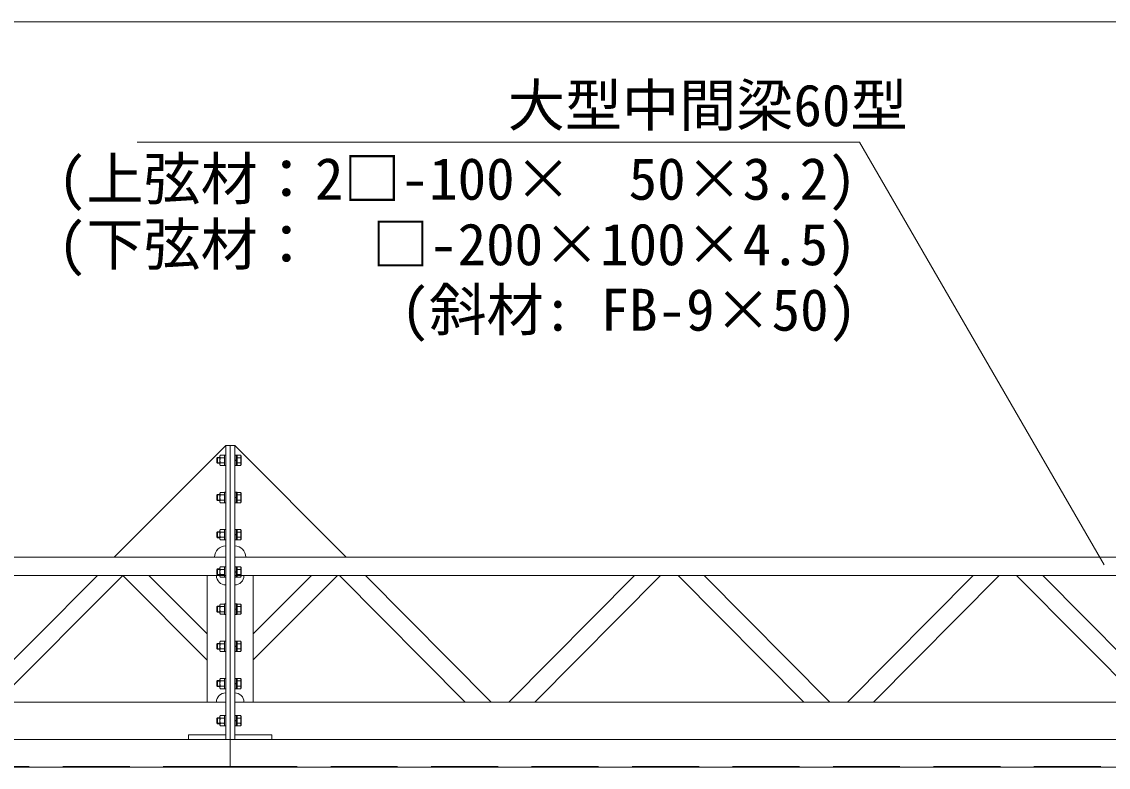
# Model space of a CAD drawing. Units: millimetres, scale not verified. Extents: x -13484 to 18716, y -23100 to 23100.
# Drawn here: x -6324 to -3404, y -13723 to -11719 of the extents above; entities that cross this region are included whole.
import ezdxf
from ezdxf.enums import TextEntityAlignment as Align

# ---------------------------------------------------------------- set-up
doc = ezdxf.new("R2010")
doc.units = ezdxf.units.MM
doc.header["$LTSCALE"] = 150
doc.linetypes.add('DASHED1', pattern=[1.8, 1.2, -0.6])
for name, color, linetype, lineweight in [('0-6_ﾎﾞﾙﾄ類', 2, 'Continuous', 18), ('0-B_寸法', 3, 'Continuous', 18), ('0-E_大型中間梁60', 7, 'Continuous', 18), ('1-0_大型連結用梁42', 7, 'Continuous', 18), ('1-B_文字', 7, 'Continuous', 18)]:
    doc.layers.add(name, color=color, linetype=linetype, lineweight=lineweight)
doc.styles.add('ＭＳ ゴシック', font='')
doc.styles.get('ＭＳ ゴシック').set_extended_font_data('MS Gothic')

msp = doc.modelspace()

# ---------------------------------------------------------------- linework, layer by layer
at = {"layer": '0-6_ﾎﾞﾙﾄ類'}
for p, q in [((-5798.2, -12890), (-5800.2, -12892)), ((-5800.2, -12904), (-5800.2, -12892)), ((-5798.2, -12906), (-5800.2, -12904)), ((-5792.2, -12891.2), (-5799.4, -12891.2)), ((-5792.2, -12904.8), (-5799.4, -12904.8)), ((-5798.2, -12906), (-5798.2, -12890)), ((-5792.2, -12890), (-5798.2, -12890)), ((-5792.2, -12906), (-5798.2, -12906)), ((-5790.8, -12884.1), (-5792.2, -12886.5)), ((-5792.2, -12886.5), (-5792.2, -12909.5)), ((-5780.5, -12884.1), (-5790.8, -12884.1)), ((-5780.5, -12891.1), (-5790.8, -12891.1)), ((-5780.5, -12904.9), (-5790.8, -12904.9)), ((-5780.5, -12884.1), (-5779.2, -12886.5)), ((-5779.2, -12886.5), (-5779.2, -12909.5)), ((-5748.2, -12896.8), (-5752.2, -12897.9)), ((-5748.2, -12898.1), (-5752.2, -12899.2)), ((-5745.2, -12911.8), (-5745.2, -12884.1)), ((-5745.2, -12884.1), (-5736.5, -12884.1)), ((-5745.2, -12891.1), (-5736.5, -12891.1)), ((-5745.2, -12904.9), (-5736.5, -12904.9)), ((-5735.2, -12886.5), (-5736.5, -12884.1)), ((-5735.2, -12909.5), (-5735.2, -12886.5)), ((-5790.8, -12911.8), (-5792.2, -12909.5)), ((-5780.5, -12911.8), (-5790.8, -12911.8)), ((-5780.5, -12911.8), (-5779.2, -12909.5)), ((-5745.2, -12911.8), (-5736.5, -12911.8)), ((-5735.2, -12909.5), (-5736.5, -12911.8)), ((-5798.2, -12990), (-5800.2, -12992)), ((-5800.2, -13004), (-5800.2, -12992)), ((-5792.2, -12991.2), (-5799.4, -12991.2)), ((-5798.2, -13006), (-5798.2, -12990)), ((-5792.2, -12990), (-5798.2, -12990)), ((-5790.8, -12984.2), (-5792.2, -12986.5)), ((-5792.2, -12986.5), (-5792.2, -13009.5)), ((-5780.5, -12984.2), (-5790.8, -12984.2)), ((-5780.5, -12991.1), (-5790.8, -12991.1)), ((-5780.5, -12984.2), (-5779.2, -12986.5)), ((-5779.2, -12986.5), (-5779.2, -13009.5)), ((-5745.2, -13011.9), (-5745.2, -12984.2)), ((-5745.2, -12984.2), (-5736.5, -12984.2)), ((-5745.2, -12991.1), (-5736.5, -12991.1)), ((-5735.2, -12986.5), (-5736.5, -12984.2)), ((-5735.2, -13009.5), (-5735.2, -12986.5)), ((-5798.2, -13006), (-5800.2, -13004)), ((-5792.2, -13004.8), (-5799.4, -13004.8)), ((-5792.2, -13006), (-5798.2, -13006)), ((-5790.8, -13011.9), (-5792.2, -13009.5)), ((-5780.5, -13004.9), (-5790.8, -13004.9)), ((-5780.5, -13011.9), (-5790.8, -13011.9)), ((-5780.5, -13011.9), (-5779.2, -13009.5)), ((-5748.2, -12996.8), (-5752.2, -12997.9)), ((-5748.2, -12998.1), (-5752.2, -12999.2)), ((-5745.2, -13004.9), (-5736.5, -13004.9)), ((-5745.2, -13011.9), (-5736.5, -13011.9)), ((-5735.2, -13009.5), (-5736.5, -13011.9)), ((-5798.2, -13090), (-5800.2, -13092)), ((-5800.2, -13104), (-5800.2, -13092)), ((-5798.2, -13106), (-5800.2, -13104)), ((-5792.2, -13091.2), (-5799.4, -13091.2)), ((-5792.2, -13104.8), (-5799.4, -13104.8)), ((-5798.2, -13106), (-5798.2, -13090)), ((-5792.2, -13090), (-5798.2, -13090)), ((-5792.2, -13106), (-5798.2, -13106)), ((-5790.8, -13084.1), (-5792.2, -13086.5)), ((-5792.2, -13086.5), (-5792.2, -13109.5)), ((-5790.8, -13111.9), (-5792.2, -13109.5)), ((-5780.5, -13084.1), (-5790.8, -13084.1)), ((-5780.5, -13091.1), (-5790.8, -13091.1)), ((-5780.5, -13104.9), (-5790.8, -13104.9)), ((-5780.5, -13084.1), (-5779.2, -13086.5)), ((-5780.5, -13111.9), (-5779.2, -13109.5)), ((-5779.2, -13086.5), (-5779.2, -13109.5)), ((-5748.2, -13096.8), (-5752.2, -13097.9)), ((-5748.2, -13098.1), (-5752.2, -13099.2)), ((-5745.2, -13111.9), (-5745.2, -13084.1)), ((-5745.2, -13084.1), (-5736.5, -13084.1)), ((-5745.2, -13091.1), (-5736.5, -13091.1)), ((-5745.2, -13104.9), (-5736.5, -13104.9)), ((-5735.2, -13086.5), (-5736.5, -13084.1)), ((-5735.2, -13109.5), (-5736.5, -13111.9)), ((-5735.2, -13109.5), (-5735.2, -13086.5)), ((-5780.5, -13111.9), (-5790.8, -13111.9)), ((-5745.2, -13111.9), (-5736.5, -13111.9)), ((-5798.2, -13190), (-5800.2, -13192)), ((-5800.2, -13204), (-5800.2, -13192)), ((-5792.2, -13191.2), (-5799.4, -13191.2)), ((-5798.2, -13206), (-5798.2, -13190)), ((-5792.2, -13190), (-5798.2, -13190)), ((-5790.8, -13184.1), (-5792.2, -13186.5)), ((-5792.2, -13186.5), (-5792.2, -13209.5)), ((-5780.5, -13184.1), (-5790.8, -13184.1)), ((-5780.5, -13191.1), (-5790.8, -13191.1)), ((-5780.5, -13184.1), (-5779.2, -13186.5)), ((-5779.2, -13186.5), (-5779.2, -13209.5)), ((-5748.2, -13196.8), (-5752.2, -13197.9)), ((-5748.2, -13198.1), (-5752.2, -13199.2)), ((-5745.2, -13211.8), (-5745.2, -13184.1)), ((-5745.2, -13184.1), (-5736.5, -13184.1)), ((-5745.2, -13191.1), (-5736.5, -13191.1)), ((-5735.2, -13186.5), (-5736.5, -13184.1)), ((-5735.2, -13209.5), (-5735.2, -13186.5)), ((-5798.2, -13206), (-5800.2, -13204)), ((-5792.2, -13204.8), (-5799.4, -13204.8)), ((-5792.2, -13206), (-5798.2, -13206)), ((-5790.8, -13211.8), (-5792.2, -13209.5)), ((-5780.5, -13204.9), (-5790.8, -13204.9)), ((-5780.5, -13211.8), (-5790.8, -13211.8)), ((-5780.5, -13211.8), (-5779.2, -13209.5)), ((-5745.2, -13204.9), (-5736.5, -13204.9)), ((-5745.2, -13211.8), (-5736.5, -13211.8)), ((-5735.2, -13209.5), (-5736.5, -13211.8)), ((-5790.8, -13284.2), (-5792.2, -13286.5)), ((-5780.5, -13284.2), (-5790.8, -13284.2)), ((-5780.5, -13284.2), (-5779.2, -13286.5)), ((-5745.2, -13311.9), (-5745.2, -13284.2)), ((-5745.2, -13284.2), (-5736.5, -13284.2)), ((-5735.2, -13286.5), (-5736.5, -13284.2)), ((-5798.2, -13290), (-5800.2, -13292)), ((-5800.2, -13304), (-5800.2, -13292)), ((-5798.2, -13306), (-5800.2, -13304)), ((-5792.2, -13291.2), (-5799.4, -13291.2)), ((-5792.2, -13304.8), (-5799.4, -13304.8)), ((-5798.2, -13306), (-5798.2, -13290)), ((-5792.2, -13290), (-5798.2, -13290)), ((-5792.2, -13306), (-5798.2, -13306)), ((-5792.2, -13286.5), (-5792.2, -13309.5)), ((-5790.8, -13311.9), (-5792.2, -13309.5)), ((-5780.5, -13291.1), (-5790.8, -13291.1)), ((-5780.5, -13304.9), (-5790.8, -13304.9)), ((-5780.5, -13311.9), (-5790.8, -13311.9)), ((-5780.5, -13311.9), (-5779.2, -13309.5)), ((-5779.2, -13286.5), (-5779.2, -13309.5)), ((-5748.2, -13296.8), (-5752.2, -13297.9)), ((-5748.2, -13298.1), (-5752.2, -13299.2)), ((-5745.2, -13291.1), (-5736.5, -13291.1)), ((-5745.2, -13304.9), (-5736.5, -13304.9)), ((-5745.2, -13311.9), (-5736.5, -13311.9)), ((-5735.2, -13309.5), (-5736.5, -13311.9)), ((-5735.2, -13309.5), (-5735.2, -13286.5)), ((-5798.2, -13390), (-5800.2, -13392)), ((-5800.2, -13404), (-5800.2, -13392)), ((-5792.2, -13391.2), (-5799.4, -13391.2)), ((-5798.2, -13406), (-5798.2, -13390)), ((-5792.2, -13390), (-5798.2, -13390)), ((-5790.8, -13384.1), (-5792.2, -13386.5)), ((-5792.2, -13386.5), (-5792.2, -13409.5)), ((-5780.5, -13384.1), (-5790.8, -13384.1)), ((-5780.5, -13391.1), (-5790.8, -13391.1)), ((-5780.5, -13384.1), (-5779.2, -13386.5)), ((-5779.2, -13386.5), (-5779.2, -13409.5)), ((-5748.2, -13396.8), (-5752.2, -13397.9)), ((-5748.2, -13398.1), (-5752.2, -13399.2)), ((-5745.2, -13411.9), (-5745.2, -13384.1)), ((-5745.2, -13384.1), (-5736.5, -13384.1)), ((-5745.2, -13391.1), (-5736.5, -13391.1)), ((-5735.2, -13386.5), (-5736.5, -13384.1)), ((-5735.2, -13409.5), (-5735.2, -13386.5)), ((-5798.2, -13406), (-5800.2, -13404)), ((-5792.2, -13404.8), (-5799.4, -13404.8)), ((-5792.2, -13406), (-5798.2, -13406)), ((-5790.8, -13411.9), (-5792.2, -13409.5)), ((-5780.5, -13404.9), (-5790.8, -13404.9)), ((-5780.5, -13411.9), (-5790.8, -13411.9)), ((-5780.5, -13411.9), (-5779.2, -13409.5)), ((-5745.2, -13404.9), (-5736.5, -13404.9)), ((-5745.2, -13411.9), (-5736.5, -13411.9)), ((-5735.2, -13409.5), (-5736.5, -13411.9)), ((-5798.2, -13490), (-5800.2, -13492)), ((-5798.2, -13506), (-5798.2, -13490)), ((-5792.2, -13490), (-5798.2, -13490)), ((-5790.8, -13484.1), (-5792.2, -13486.5)), ((-5792.2, -13486.5), (-5792.2, -13509.5)), ((-5780.5, -13484.1), (-5790.8, -13484.1)), ((-5780.5, -13484.1), (-5779.2, -13486.5)), ((-5779.2, -13486.5), (-5779.2, -13509.5)), ((-5745.2, -13511.8), (-5745.2, -13484.1)), ((-5745.2, -13484.1), (-5736.5, -13484.1)), ((-5735.2, -13486.5), (-5736.5, -13484.1)), ((-5735.2, -13509.5), (-5735.2, -13486.5)), ((-5800.2, -13504), (-5800.2, -13492)), ((-5798.2, -13506), (-5800.2, -13504)), ((-5792.2, -13491.2), (-5799.4, -13491.2)), ((-5792.2, -13504.8), (-5799.4, -13504.8)), ((-5792.2, -13506), (-5798.2, -13506)), ((-5790.8, -13511.8), (-5792.2, -13509.5)), ((-5780.5, -13491.1), (-5790.8, -13491.1)), ((-5780.5, -13504.9), (-5790.8, -13504.9)), ((-5780.5, -13511.8), (-5790.8, -13511.8)), ((-5780.5, -13511.8), (-5779.2, -13509.5)), ((-5748.2, -13496.8), (-5752.2, -13497.9)), ((-5748.2, -13498.1), (-5752.2, -13499.2)), ((-5745.2, -13491.1), (-5736.5, -13491.1)), ((-5745.2, -13504.9), (-5736.5, -13504.9)), ((-5745.2, -13511.8), (-5736.5, -13511.8)), ((-5735.2, -13509.5), (-5736.5, -13511.8)), ((-5798.2, -13590), (-5800.2, -13592)), ((-5800.2, -13604), (-5800.2, -13592)), ((-5798.2, -13606), (-5800.2, -13604)), ((-5792.2, -13591.2), (-5799.4, -13591.2)), ((-5792.2, -13604.8), (-5799.4, -13604.8)), ((-5798.2, -13606), (-5798.2, -13590)), ((-5792.2, -13590), (-5798.2, -13590)), ((-5792.2, -13606), (-5798.2, -13606)), ((-5790.8, -13584.2), (-5792.2, -13586.5)), ((-5792.2, -13586.5), (-5792.2, -13609.5)), ((-5780.5, -13584.2), (-5790.8, -13584.2)), ((-5780.5, -13591.1), (-5790.8, -13591.1)), ((-5780.5, -13604.9), (-5790.8, -13604.9)), ((-5780.5, -13584.2), (-5779.2, -13586.5)), ((-5779.2, -13586.5), (-5779.2, -13609.5)), ((-5748.2, -13596.8), (-5752.2, -13597.9)), ((-5748.2, -13598.1), (-5752.2, -13599.2)), ((-5745.2, -13611.9), (-5745.2, -13584.2)), ((-5745.2, -13584.2), (-5736.5, -13584.2)), ((-5745.2, -13591.1), (-5736.5, -13591.1)), ((-5745.2, -13604.9), (-5736.5, -13604.9)), ((-5735.2, -13586.5), (-5736.5, -13584.2)), ((-5735.2, -13609.5), (-5735.2, -13586.5)), ((-5790.8, -13611.9), (-5792.2, -13609.5)), ((-5780.5, -13611.9), (-5790.8, -13611.9)), ((-5780.5, -13611.9), (-5779.2, -13609.5)), ((-5745.2, -13611.9), (-5736.5, -13611.9)), ((-5735.2, -13609.5), (-5736.5, -13611.9))]:
    msp.add_line(p, q, dxfattribs=at)
for points in [[(-5779.2, -12884), (-5776.2, -12884), (-5776.2, -12912), (-5779.2, -12912)], [(-5748.2, -12884), (-5748.2, -12912), (-5752.2, -12912), (-5752.2, -12884)], [(-5745.2, -12912), (-5748.2, -12912), (-5748.2, -12884), (-5745.2, -12884)], [(-5779.2, -12984), (-5776.2, -12984), (-5776.2, -13012), (-5779.2, -13012)], [(-5748.2, -12984), (-5748.2, -13012), (-5752.2, -13012), (-5752.2, -12984)], [(-5745.2, -13012), (-5748.2, -13012), (-5748.2, -12984), (-5745.2, -12984)], [(-5779.2, -13084), (-5776.2, -13084), (-5776.2, -13112), (-5779.2, -13112)], [(-5748.2, -13084), (-5748.2, -13112), (-5752.2, -13112), (-5752.2, -13084)], [(-5745.2, -13112), (-5748.2, -13112), (-5748.2, -13084), (-5745.2, -13084)], [(-5779.2, -13184), (-5776.2, -13184), (-5776.2, -13212), (-5779.2, -13212)], [(-5748.2, -13184), (-5748.2, -13212), (-5752.2, -13212), (-5752.2, -13184)], [(-5745.2, -13212), (-5748.2, -13212), (-5748.2, -13184), (-5745.2, -13184)], [(-5779.2, -13284), (-5776.2, -13284), (-5776.2, -13312), (-5779.2, -13312)], [(-5748.2, -13284), (-5748.2, -13312), (-5752.2, -13312), (-5752.2, -13284)], [(-5745.2, -13312), (-5748.2, -13312), (-5748.2, -13284), (-5745.2, -13284)], [(-5779.2, -13384), (-5776.2, -13384), (-5776.2, -13412), (-5779.2, -13412)], [(-5748.2, -13384), (-5748.2, -13412), (-5752.2, -13412), (-5752.2, -13384)], [(-5745.2, -13412), (-5748.2, -13412), (-5748.2, -13384), (-5745.2, -13384)], [(-5779.2, -13484), (-5776.2, -13484), (-5776.2, -13512), (-5779.2, -13512)], [(-5748.2, -13484), (-5748.2, -13512), (-5752.2, -13512), (-5752.2, -13484)], [(-5745.2, -13512), (-5748.2, -13512), (-5748.2, -13484), (-5745.2, -13484)], [(-5779.2, -13584), (-5776.2, -13584), (-5776.2, -13612), (-5779.2, -13612)], [(-5748.2, -13584), (-5748.2, -13612), (-5752.2, -13612), (-5752.2, -13584)], [(-5745.2, -13612), (-5748.2, -13612), (-5748.2, -13584), (-5745.2, -13584)]]:
    msp.add_lwpolyline(points, close=True, dxfattribs=at)
for centre, radius, start, end in [((-5785.7, -12887.6), 6.13, 145.616, 214.384), ((-5768.9, -12898), 22.9, 162.412, 197.588), ((-5785.7, -12908.4), 6.13, 145.616, 214.384), ((-5785.6, -12887.6), 6.13, 325.616, 34.384), ((-5802.4, -12898), 22.9, 342.412, 17.588), ((-5785.6, -12908.4), 6.13, 325.616, 34.384), ((-5741.6, -12887.6), 6.13, 325.616, 34.384), ((-5758.4, -12898), 22.9, 342.412, 17.588), ((-5741.6, -12908.4), 6.13, 325.616, 34.384), ((-5785.7, -12987.6), 6.13, 145.616, 214.384), ((-5768.9, -12998), 22.9, 162.412, 197.588), ((-5785.6, -12987.6), 6.13, 325.616, 34.384), ((-5802.4, -12998), 22.9, 342.412, 17.588), ((-5741.6, -12987.6), 6.13, 325.616, 34.384), ((-5758.4, -12998), 22.9, 342.412, 17.588), ((-5785.7, -13008.4), 6.13, 145.616, 214.384), ((-5785.6, -13008.4), 6.13, 325.616, 34.384), ((-5741.6, -13008.4), 6.13, 325.616, 34.384), ((-5785.7, -13087.6), 6.13, 145.616, 214.384), ((-5768.9, -13098), 22.9, 162.412, 197.588), ((-5785.7, -13108.4), 6.13, 145.616, 214.384), ((-5785.6, -13087.6), 6.13, 325.616, 34.384), ((-5802.4, -13098), 22.9, 342.412, 17.588), ((-5785.6, -13108.4), 6.13, 325.616, 34.384), ((-5741.6, -13087.6), 6.13, 325.616, 34.384), ((-5758.4, -13098), 22.9, 342.412, 17.588), ((-5741.6, -13108.4), 6.13, 325.616, 34.384), ((-5785.7, -13187.6), 6.13, 145.616, 214.384), ((-5768.9, -13198), 22.9, 162.412, 197.588), ((-5785.6, -13187.6), 6.13, 325.616, 34.384), ((-5802.4, -13198), 22.9, 342.412, 17.588), ((-5741.6, -13187.6), 6.13, 325.616, 34.384), ((-5758.4, -13198), 22.9, 342.412, 17.588), ((-5785.7, -13208.4), 6.13, 145.616, 214.384), ((-5785.6, -13208.4), 6.13, 325.616, 34.384), ((-5741.6, -13208.4), 6.13, 325.616, 34.384), ((-5785.7, -13287.6), 6.13, 145.616, 214.384), ((-5785.6, -13287.6), 6.13, 325.616, 34.384), ((-5741.6, -13287.6), 6.13, 325.616, 34.384), ((-5768.9, -13298), 22.9, 162.412, 197.588), ((-5785.7, -13308.4), 6.13, 145.616, 214.384), ((-5802.4, -13298), 22.9, 342.412, 17.588), ((-5785.6, -13308.4), 6.13, 325.616, 34.384), ((-5758.4, -13298), 22.9, 342.412, 17.588), ((-5741.6, -13308.4), 6.13, 325.616, 34.384), ((-5785.7, -13387.6), 6.13, 145.616, 214.384), ((-5768.9, -13398), 22.9, 162.412, 197.588), ((-5785.6, -13387.6), 6.13, 325.616, 34.384), ((-5802.4, -13398), 22.9, 342.412, 17.588), ((-5741.6, -13387.6), 6.13, 325.616, 34.384), ((-5758.4, -13398), 22.9, 342.412, 17.588), ((-5785.7, -13408.4), 6.13, 145.616, 214.384), ((-5785.6, -13408.4), 6.13, 325.616, 34.384), ((-5741.6, -13408.4), 6.13, 325.616, 34.384), ((-5785.7, -13487.6), 6.13, 145.616, 214.384), ((-5785.6, -13487.6), 6.13, 325.616, 34.384), ((-5741.6, -13487.6), 6.13, 325.616, 34.384), ((-5768.9, -13498), 22.9, 162.412, 197.588), ((-5785.7, -13508.4), 6.13, 145.616, 214.384), ((-5802.4, -13498), 22.9, 342.412, 17.588), ((-5785.6, -13508.4), 6.13, 325.616, 34.384), ((-5758.4, -13498), 22.9, 342.412, 17.588), ((-5741.6, -13508.4), 6.13, 325.616, 34.384), ((-5785.7, -13587.6), 6.13, 145.616, 214.384), ((-5768.9, -13598), 22.9, 162.412, 197.588), ((-5785.7, -13608.4), 6.13, 145.616, 214.384), ((-5785.6, -13587.6), 6.13, 325.616, 34.384), ((-5802.4, -13598), 22.9, 342.412, 17.588), ((-5785.6, -13608.4), 6.13, 325.616, 34.384), ((-5741.6, -13587.6), 6.13, 325.616, 34.384), ((-5758.4, -13598), 22.9, 342.412, 17.588), ((-5741.6, -13608.4), 6.13, 325.616, 34.384)]:
    msp.add_arc(centre, radius, start, end, dxfattribs=at)
at = {"layer": '0-B_寸法'}
msp.add_line((-9876.2, -11719.2), (4347.8, -11719.2), dxfattribs=at)
at = {"layer": '0-E_大型中間梁60'}
msp.add_line((-5752.2, -13523), (-5752.2, -13233), dxfattribs=at)
at = {"layer": '0-E_大型中間梁60', "color": 4, "linetype": 'DASHED1', "lineweight": 9}
msp.add_line((-5764.2, -13721), (-2164.2, -13721), dxfattribs=at)
at = {"layer": '0-E_大型中間梁60'}
for points in [[(-5764.2, -12858), (-5752.2, -12858), (-5752.2, -13648), (-5764.2, -13648)], [(-5752.2, -13208), (223.8, -13208), (223.8, -13158), (-5752.2, -13158)], [(-5702.2, -13434.5), (-5702.2, -13364.5), (-5545.7, -13208), (-5475.7, -13208)], [(-5400.7, -13208), (-5062.7, -13548), (-5132.7, -13548), (-5470.7, -13208)], [(-4677.7, -13208), (-5015.7, -13548), (-4945.7, -13548), (-4607.7, -13208)], [(-4490.7, -13208), (-4152.7, -13548), (-4222.7, -13548), (-4560.7, -13208)], [(-3767.7, -13208), (-4105.7, -13548), (-4035.7, -13548), (-3697.7, -13208)], [(-3580.7, -13208), (-3242.7, -13548), (-3312.7, -13548), (-3650.7, -13208)], [(-5752.2, -13648), (223.8, -13648), (223.8, -13548), (-5752.2, -13548)], [(-5752.2, -13648), (-5652.2, -13648), (-5652.2, -13636), (-5752.2, -13636)]]:
    msp.add_lwpolyline(points, close=True, dxfattribs=at)
for points in [[(-5752.2, -13128), (-5752.2, -12858), (-5452.2, -13158), (-5722.2, -13158)], [(-5727.2, -13208), (-5702.2, -13208), (-5702.2, -13548), (-5727.2, -13548)], [(-2164.2, -13648), (-5764.2, -13648), (-5764.2, -13723), (-2164.2, -13723), (-2164.2, -13718)]]:
    msp.add_lwpolyline(points, dxfattribs=at)
for centre, radius, start, end in [((-5752.2, -13158), 30, 0, 90), ((-5752.2, -13208), 25, 270, 0), ((-5752.2, -13548), 25, 0, 90)]:
    msp.add_arc(centre, radius, start, end, dxfattribs=at)
at = {"layer": '1-0_大型連結用梁42'}
msp.add_line((-5776.2, -13233), (-5776.2, -13523), dxfattribs=at)
at = {"layer": '1-0_大型連結用梁42', "color": 4, "linetype": 'DASHED1', "lineweight": 9}
msp.add_line((-5764.2, -13721), (-9894.2, -13721), dxfattribs=at)
at = {"layer": '1-0_大型連結用梁42'}
for points in [[(-5776.2, -13128), (-5776.2, -12858), (-6076.2, -13158), (-5806.2, -13158)], [(-5801.2, -13548), (-5826.2, -13548), (-5826.2, -13208), (-5801.2, -13208)], [(-9664.2, -13548), (-5776.2, -13548), (-5776.2, -13648), (-9664.2, -13648)], [(-9664.2, -13648), (-5764.2, -13648), (-5764.2, -13723), (-9739.2, -13723)]]:
    msp.add_lwpolyline(points, dxfattribs=at)
for points in [[(-5764.2, -13648), (-5776.2, -13648), (-5776.2, -12858), (-5764.2, -12858)], [(-9313.2, -13208), (-5776.2, -13208), (-5776.2, -13158), (-9334.7, -13158)], [(-6460.7, -13548), (-6120.7, -13208), (-6053.2, -13208), (-6393.2, -13548)], [(-5826.2, -13435), (-6053.2, -13208), (-5982.5, -13208), (-5826.2, -13364.3)], [(-5876.2, -13648), (-5876.2, -13636), (-5776.2, -13636), (-5776.2, -13648)]]:
    msp.add_lwpolyline(points, close=True, dxfattribs=at)
for centre, radius, start, end in [((-5776.2, -13158), 30, 90, 180), ((-5776.2, -13208), 25, 180, 270), ((-5776.2, -13548), 25, 90, 180)]:
    msp.add_arc(centre, radius, start, end, dxfattribs=at)
at = {"layer": '1-B_文字'}
for p, q in [((-6014.3, -12042.5), (-4112.5, -12042.5)), ((-4072.6, -12042.5), (-4112.5, -12042.5)), ((-3415.7, -13179.3), (-4072.6, -12042.5))]:
    msp.add_line(p, q, dxfattribs=at)

# ---------------------------------------------------------------- texts
at = {"layer": '1-B_文字', "style": 'ＭＳ ゴシック'}
for s, p in [('             大型中間梁60型', (-6014.3, -12033.8)), ('(上弦材：2□-100×  50×3.2)', (-6227.4, -12231.4)), ('(下弦材：  □-200×100×4.5)', (-6227.4, -12407.4)), ('(斜材: FB-9×50)', (-5305.8, -12583.4))]:
    msp.add_text(s, height=112.6, dxfattribs=at).set_placement(p, align=Align.BOTTOM_LEFT)

doc.saveas('drawing.dxf')
